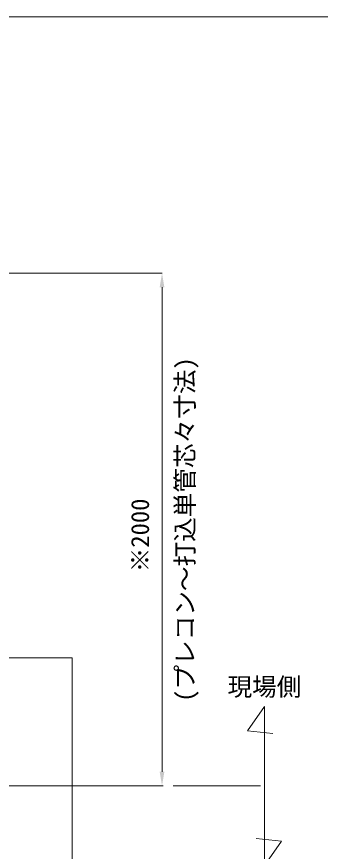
# Model space of a CAD drawing. Units: millimetres, scale not verified. Extents: x 54697 to 74822, y -14438 to 14438.
# Drawn here: x 66681 to 67867, y 11182 to 14438 of the extents above; entities that cross this region are included whole.
import ezdxf
from ezdxf.enums import TextEntityAlignment as Align

# ---------------------------------------------------------------- set-up
doc = ezdxf.new("R2010")
doc.units = ezdxf.units.MM
doc.header["$LTSCALE"] = 38
doc.linetypes.add('CHAIN2', pattern=[12, 9, -1, 1, -1])
for name, color, linetype, lineweight in [('0-9_基礎工事用PCA大', 7, 'Continuous', 18), ('0-A_図面枠', 7, 'Continuous', 18), ('0-B_寸法', 3, 'Continuous', 18), ('1-4_通芯', 1, 'CHAIN2', 18), ('1-9_文字', 7, 'Continuous', 18)]:
    doc.layers.add(name, color=color, linetype=linetype, lineweight=lineweight)
doc.styles.add('ＭＳ ゴシック', font='')
doc.styles.get('ＭＳ ゴシック').set_extended_font_data('MS Gothic')

msp = doc.modelspace()

# ---------------------------------------------------------------- linework, layer by layer
at = {"layer": '0-9_基礎工事用PCA大'}
msp.add_lwpolyline([(65897.4, 11293.5), (65897.4, 10937.49), (66897.39, 10937.49), (66897.39, 11937.51), (66515.52, 11937.51)], dxfattribs=at)
at = {"layer": '0-A_図面枠'}
msp.add_lwpolyline([(54697.41, 14437.5), (74822.4, 14437.5), (74822.4, 562.5), (54697.41, 562.5)], close=True, dxfattribs=at)
at = {"layer": '0-B_寸法'}
for p, q in [((66612.39, 13437.51), (67249.41, 13437.51)), ((67248.39, 13382.49), (67248.39, 11492.49)), ((66564.69, 11437.5), (67249.41, 11437.5))]:
    msp.add_line(p, q, dxfattribs=at)
at = {"layer": '0-B_寸法', "color": 91}
for points in [[(67239.24, 13382.49), (67248.39, 13437.51), (67257.57, 13382.49)], [(67239.24, 11492.49), (67248.39, 11437.5), (67257.57, 11492.49)]]:
    msp.add_solid(points, dxfattribs=at)
at = {"layer": '1-4_通芯'}
msp.add_line((56347.41, 11437.5), (67648.41, 11437.5), dxfattribs=at)
at = {"layer": '1-9_文字'}
for points in [[(67648.41, 11747.46), (67581.66, 11652.84), (67680.66, 11642.43)], [(67648.41, 11747.46), (67648.41, 11127.54), (67715.13, 11222.16), (67616.13, 11232.57)]]:
    msp.add_lwpolyline(points, dxfattribs=at)

# ---------------------------------------------------------------- texts
at = {"layer": '0-B_寸法', "style": 'ＭＳ ゴシック'}
for s, p in [('(プレコン～打込単管芯々寸法)', (67394.01, 11765.49)), ('※2000', (67218.84, 12270.66))]:
    msp.add_text(s, height=70.38, rotation=90, dxfattribs=at).set_placement(p, align=Align.BOTTOM_LEFT)
at = {"layer": '1-9_文字', "style": 'ＭＳ ゴシック'}
msp.add_text('現場側', height=70.38, dxfattribs=at).set_placement((67504.41, 11767.86), align=Align.BOTTOM_LEFT)

doc.saveas('drawing.dxf')
